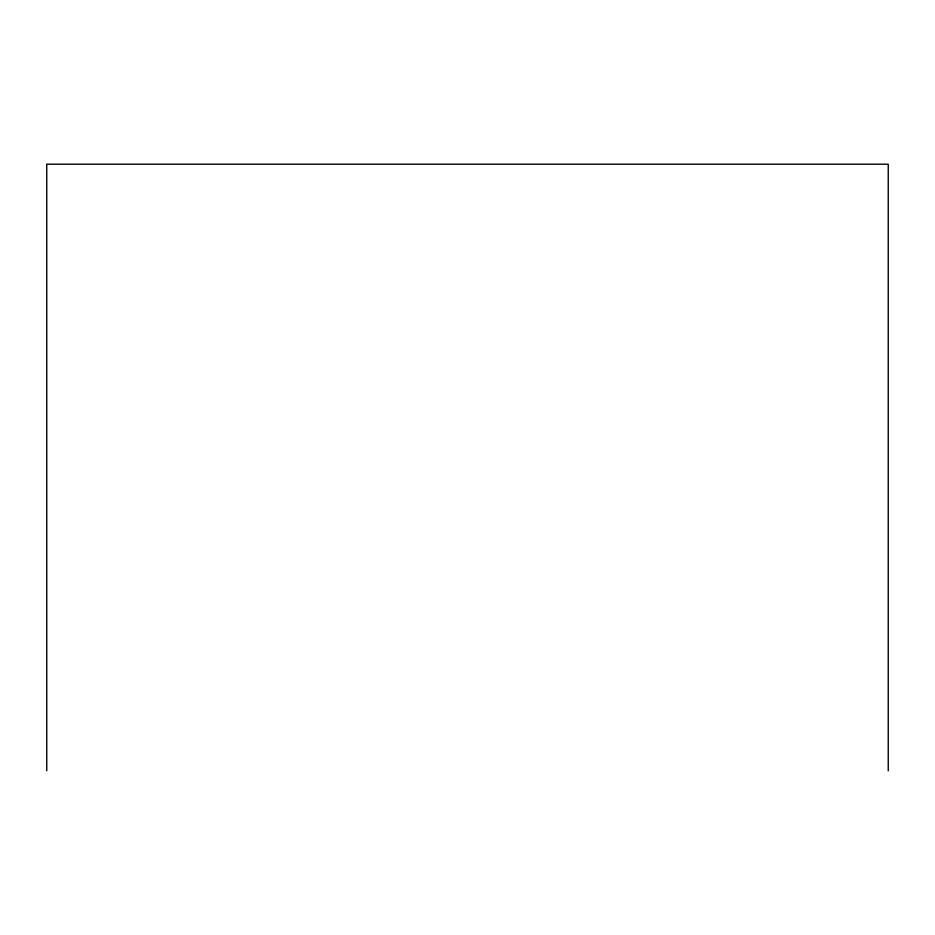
<?xml version="1.0" encoding="UTF-8"?>
<svg xmlns="http://www.w3.org/2000/svg" width="935" height="935" viewBox="0 0 935 935"><rect width="100%" height="100%" fill="white"/><g stroke="black" fill="none" stroke-linecap="round" stroke-linejoin="round"><path stroke-width="1.4" d="M888.25 770.802L888.25 164.198L46.75 164.198L46.75 770.802"/></g></svg>
